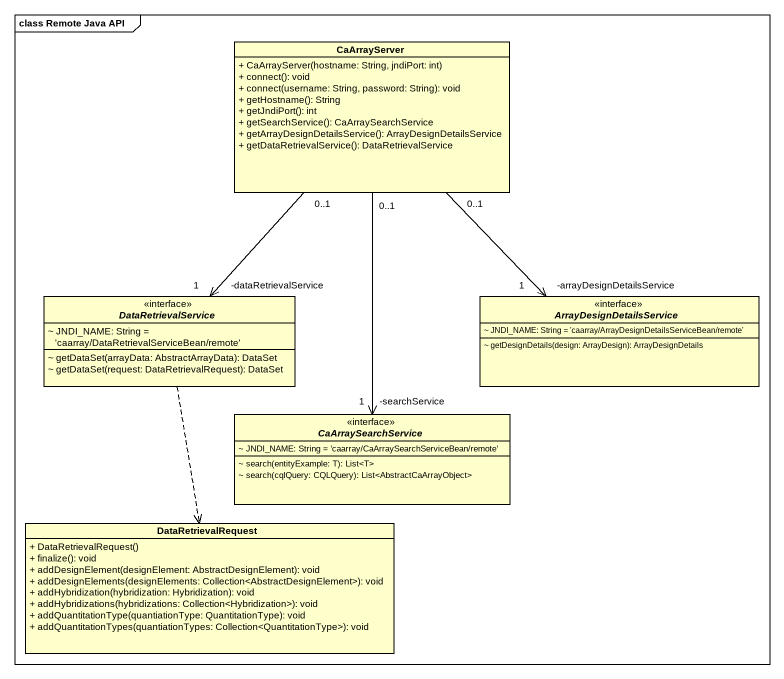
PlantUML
@startuml
mainframe class Remote Java API
hide circle
hide empty members
skinparam classAttributeIconSize 0
class CaArrayServer {
  + CaArrayServer(hostname: String, jndiPort: int)
  + connect(): void
  + connect(username: String, password: String): void
  + getHostname(): String
  + getJndiPort(): int
  + getSearchService(): CaArraySearchService
  + getArrayDesignDetailsService(): ArrayDesignDetailsService
  + getDataRetrievalService(): DataRetrievalService
}
interface DataRetrievalService <<interface>> {
  ~ JNDI_NAME: String = 'caarray/DataRetrievalServiceBean/remote'
  ~ getDataSet(arrayData: AbstractArrayData): DataSet
  ~ getDataSet(request: DataRetrievalRequest): DataSet
}
interface ArrayDesignDetailsService <<interface>> {
  ~ JNDI_NAME: String = 'caarray/ArrayDesignDetailsServiceBean/remote'
  ~ getDesignDetails(design: ArrayDesign): ArrayDesignDetails
}
interface CaArraySearchService <<interface>> {
  ~ JNDI_NAME: String = 'caarray/CaArraySearchServiceBean/remote'
  ~ search(entityExample: T): List<T>
  ~ search(cqlQuery: CQLQuery): List<AbstractCaArrayObject>
}
class DataRetrievalRequest {
  + DataRetrievalRequest()
  + finalize(): void
  + addDesignElement(designElement: AbstractDesignElement): void
  + addDesignElements(designElements: Collection<AbstractDesignElement>): void
  + addHybridization(hybridization: Hybridization): void
  + addHybridizations(hybridizations: Collection<Hybridization>): void
  + addQuantitationType(quantiationType: QuantitationType): void
  + addQuantitationTypes(quantiationTypes: Collection<QuantitationType>): void
}
CaArrayServer "0..1" --> "-dataRetrievalService\n1" DataRetrievalService
CaArrayServer "0..1" --> "-arrayDesignDetailsService\n1" ArrayDesignDetailsService
CaArrayServer "0..1" --> "-searchService\n1" CaArraySearchService
DataRetrievalService ..> DataRetrievalRequest
@enduml
